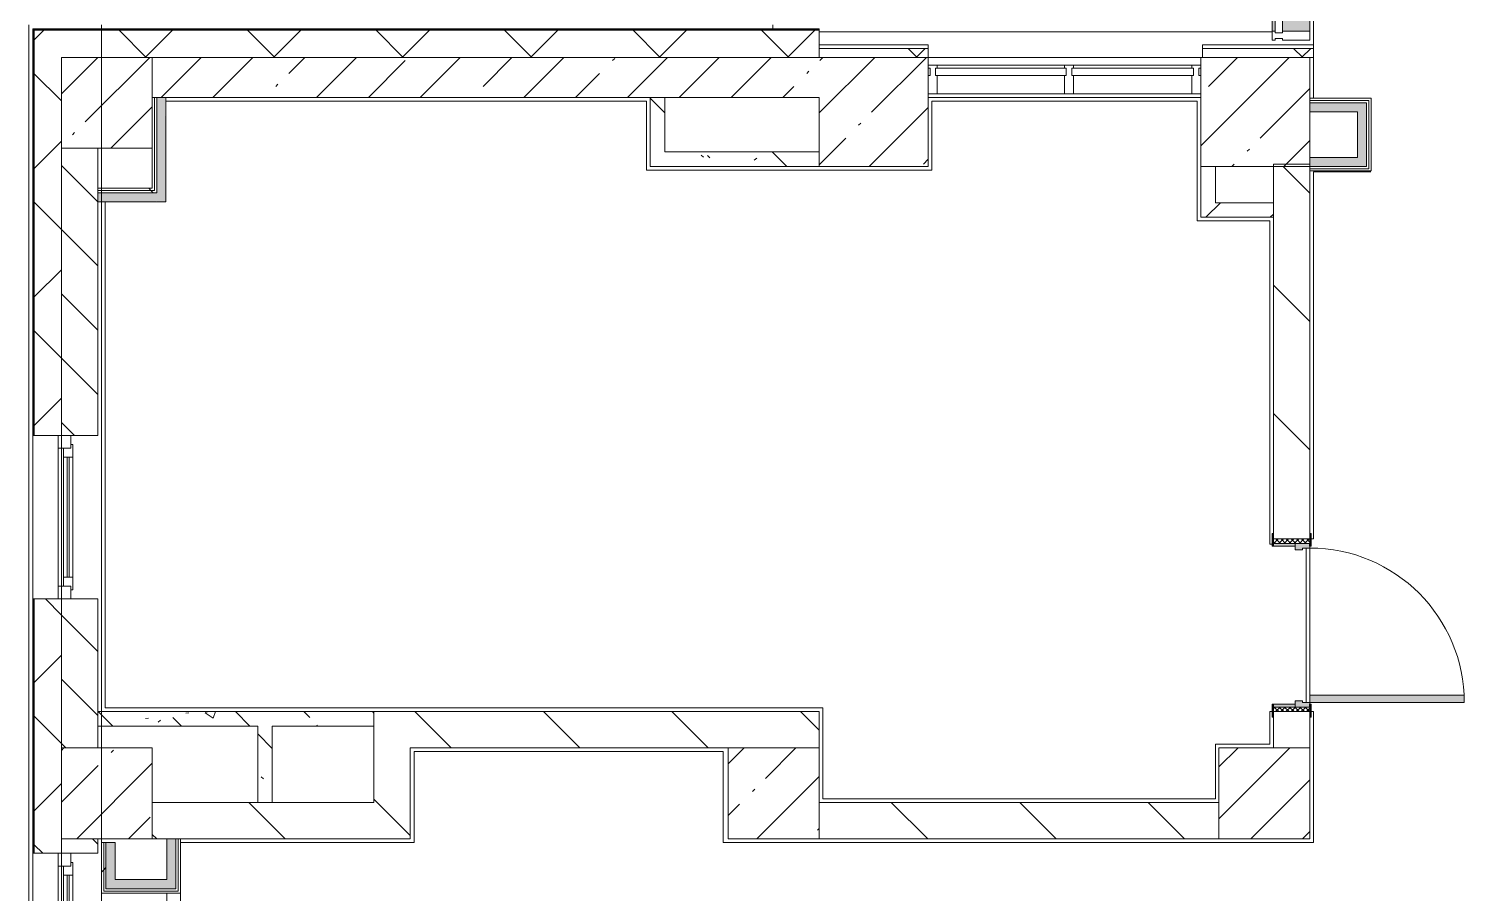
# Model space of a CAD drawing. Header units: millimetres. Extents: x 81425 to 274970, y -8553 to 29000.
# Drawn here: x 147670 to 155570, y 10600 to 15358 of the extents above; entities that cross this region are included whole.
import ezdxf

# ---------------------------------------------------------------- set-up
doc = ezdxf.new("R2010")
doc.units = ezdxf.units.MM
for name, color, linetype, lineweight, true_color in [('A-DOOR-5', 7, 'Continuous', 5, 0xe2e2e2), ('A-DOOR-6', 7, 'Continuous', 5, 0xaaaaaa), ('A-DOOR-FRAM-3', 7, 'Continuous', 5, 0xe2e2e2), ('A-DOOR-FRAM-4', 7, 'Continuous', 5, 0xaaaaaa), ('A-FLOR-2', 7, 'Continuous', 5, 0xaaaaaa), ('A-GLAZ-CWMG-3', 7, 'Continuous', 5, 0x383e42), ('I-WALL-1', 7, 'Continuous', 5, 0xe7e7e7), ('I-WALL-2', 7, 'Continuous', 9, 0xe7e7e7), ('I-WALL-5', 7, 'Continuous', 5, 0x787878)]:
    doc.layers.add(name, color=color, linetype=linetype, lineweight=lineweight, true_color=true_color)
for name, color, linetype, lineweight in [('A-GLAZ-3', 7, 'Continuous', 5), ('A-GLAZ-CURT-2', 7, 'Continuous', 5), ('A-GLAZ-CWMG-2', 7, 'Continuous', 5), ('A-WALL', 7, 'Continuous', 9), ('A-WALL-7', 7, 'Continuous', 5), ('I-WALL-3', 7, 'Continuous', 5), ('S-COLS-1', 7, 'Continuous', 5), ('Оси', 7, 'Continuous', 9)]:
    doc.layers.add(name, color=color, linetype=linetype, lineweight=lineweight)
pattern_1 = [(45, (147960.1, 0), (-353.553, 353.553), []), (135, (147960.1, 0), (-353.553, -353.553), [])]
pattern_2 = [(135, (147960.1, 0), (-353.553, -353.553), [])]
pattern_3 = [(45, (147960.08, 0), (-285.123, 285.123), []), (45, (148245.2, 0), (-285.123, 285.123), [504.031, -100.806, 16.764, -84.042])]
pattern_4 = [(135, (147960.1, 0), (-377.17, -377.17), [533.4, -88.9, 17.78, -88.9]), (135, (147960.1, 376.94), (-377.17, -377.17), []), (50, (147960.1, 0), (637.645, -55.787), [66.675, -733.425]), (355, (147960.1, 0), (-123.35, 668.7), [53.34, -586.74]), (100.451, (148013.2, -4.65), (514.3, 612.908), [56.665, -623.315]), (46.184, (147960.1, 177.8), (948.776, -147.15), [100.01, -1100.137]), (96.636, (148039.1, 165.5), (830.91, 865.997), [85, -934.973]), (351.184, (147960.1, 177.8), (830.92, 865.99), [80.01, -880.11]), (21, (148049, 133.35), (530.65, -357.928), [66.675, -733.425]), (326, (148049, 133.35), (216.308, 644.658), [53.34, -586.74]), (71.451, (148093.2, 103.5), (746.96, 286.724), [56.665, -623.315]), (37.5, (147960.08, 0), (10.8105, 295.9426), [16.764, -562.864, 16.764, -578.866, -588.962]), (37.5, (147960.08, 0), (10.8105, 295.9426), [-1175.258, 16.764, -572.198]), (7.5, (147960.08, 0), (233.869, 350.632), [16.764, -322.834, 16.764, -549.529, -224.472]), (7.5, (147960.08, 0), (233.869, 350.632), [-905.891, 16.764, -207.708]), (327.5, (147761.83, 0), (474.568, -20.0513), [16.764, -205.486, 16.764, -676.656, -920.115]), (327.5, (147761.83, 0), (474.568, -20.0513), [-915.67, 16.764, -903.351]), (317.5, (147672.93, 0), (518.452, 88.993), [16.764, -272.161, 16.764, -443.738, -653.415]), (317.5, (147672.93, 0), (518.452, 88.993), [-749.427, 16.764, -636.65])]
pattern_5 = [(45, (147960.1, 0), (-530.33, 530.33), []), (135, (147960.1, 0), (-530.33, -530.33), [])]

# ---------------------------------------------------------------- blocks, each defined once
blk = doc.blocks.new('Прямоугольный импост - Импост структурный с накладкой - 190мм-31929454-1_8_3_птичка')
at = {"layer": 'A-GLAZ-CWMG-2'}
for p, q in [((-50, 0), (-50, 17)), ((-50, 17), (0, 17)), ((-40, 0), (-50, 0)), ((-40, -40), (-40, 0)), ((0, 0), (-10, 0)), ((-10, 0), (-10, -40)), ((0, 17), (0, 0)), ((-50, -190), (-50, -40)), ((-50, -40), (-40, -40)), ((-10, -40), (0, -40)), ((0, -40), (0, -190)), ((0, -190), (-50, -190))]:
    blk.add_line(p, q, dxfattribs=at)
blk = doc.blocks.new('Системная панель - Стекло - 40мм-32473990-1_8_3_птичка')
at = {"layer": 'A-GLAZ-CURT-2'}
for p, q in [((325, 40), (-325, 40)), ((-325, 40), (-325, 0)), ((-325, 0), (325, 0)), ((325, 0), (325, 40))]:
    blk.add_line(p, q, dxfattribs=at)
blk = doc.blocks.new('Прямоугольный импост - Импост структурный с накладкой - 190мм-32473988-1_8_3_птичка')
at = {"layer": 'A-GLAZ-CWMG-3'}
for points in [[(6553, 15345), (6570, 15345), (6570, 15975), (6553, 15975), (6553, 15586.8)], [(6760, 15345), (6760, 15975), (6610, 15975), (6610, 15345)]]:
    blk.add_hatch(color=256, dxfattribs=at).paths.add_polyline_path(points)
at = {"layer": 'A-GLAZ-CWMG-2'}
for p, q in [((6553, 15345), (6553, 15975)), ((6760, 15345), (6760, 15975))]:
    blk.add_line(p, q, dxfattribs=at)
blk = doc.blocks.new('BSC_Колонна _Прямоугольная - 500х500-V91-1_8_3_птичка')
at = {"layer": 'S-COLS-1'}
h = blk.add_hatch(dxfattribs=at)
h.set_pattern_fill('FP_123', color=256, style=0, pattern_type=2)
h.set_pattern_definition([(45, (-140, -14950), (-285.123, 285.123), []), (45, (145.12, -14950), (-285.123, 285.123), [504.031, -100.806, 16.764, -84.042])])
h.paths.add_polyline_path([(250, -250), (250, 250), (-250, 250), (-250, -250), (65.2, -250)])
for p, q in [((250, 250), (-250, 250)), ((-250, 250), (-250, -250)), ((250, -250), (250, 250)), ((-250, -250), (250, -250))]:
    blk.add_line(p, q, dxfattribs=at)
blk = doc.blocks.new('120_Окно_СКБ_2Ст - 120_Окно_СКБ_2Ст 2300х2500 _мал створка справа_-22272277-1_8_3_птичка')
at = {"layer": 'A-GLAZ-3'}
for p, q in [((-1150, -127), (-1150, -57)), ((-1150, -57), (-1080, -57)), ((1150, -57), (-1150, -57)), ((-1080, -57), (-1080, -127)), ((250, -127), (250, -57)), ((250, -57), (320, -57)), ((320, -57), (320, -127)), ((1080, -127), (1080, -57)), ((1080, -57), (1150, -57)), ((1150, -57), (1150, -127)), ((-1080, -127), (-1150, -127)), ((-1150, -127), (-1100, -127)), ((-1080, -127), (-1100, -127)), ((-1100, -127), (-1100, -137)), ((-1100, -137), (270, -137)), ((270, -137), (-1100, -137)), ((250, -87), (-1080, -87)), ((-1080, -87), (-1080, -127)), ((-1030, -137), (-1030, -87)), ((-1030, -107), (200, -107)), ((200, -117), (-1030, -117)), ((200, -137), (200, -87)), ((250, -127), (250, -87)), ((320, -127), (250, -127)), ((270, -127), (250, -127)), ((270, -127), (300, -127)), ((270, -137), (270, -127)), ((320, -127), (300, -127)), ((300, -127), (300, -137)), ((300, -137), (1100, -137)), ((1100, -137), (300, -137)), ((1080, -87), (320, -87)), ((320, -87), (320, -127)), ((370, -137), (370, -87)), ((370, -107), (1030, -107)), ((1030, -117), (370, -117)), ((1030, -137), (1030, -87)), ((1080, -127), (1080, -87)), ((1150, -127), (1080, -127)), ((1100, -127), (1080, -127)), ((1100, -127), (1150, -127)), ((1100, -137), (1100, -127))]:
    blk.add_line(p, q, dxfattribs=at)
blk = doc.blocks.new('120_Окно_СКБ_1Ст - 120_Окно_СКБ_1Ст 900х2500_h_-20664874-1_8_3_птичка')
at = {"layer": 'A-GLAZ-3'}
for p, q in [((-450, -127), (-450, -57)), ((-450, -57), (-380, -57)), ((450, -57), (-450, -57)), ((-380, -57), (-380, -127)), ((380, -127), (380, -57)), ((380, -57), (450, -57)), ((450, -57), (450, -127)), ((-380, -127), (-450, -127)), ((-450, -127), (-400, -127)), ((-380, -127), (-400, -127)), ((-400, -127), (-400, -137)), ((-400, -137), (400, -137)), ((400, -137), (-400, -137)), ((380, -87), (-380, -87)), ((-380, -87), (-380, -127)), ((-330, -137), (-330, -87)), ((-330, -107), (330, -107)), ((330, -117), (-330, -117)), ((330, -137), (330, -87)), ((380, -127), (380, -87)), ((450, -127), (380, -127)), ((400, -127), (380, -127)), ((400, -127), (450, -127)), ((400, -137), (400, -127))]:
    blk.add_line(p, q, dxfattribs=at)
blk = doc.blocks.new('110_Дверь_СКБ_1Ст_Внутренняя1 - Д-8 950x2100h_охрана-V139-1_8_3_птичка')
at = {"layer": 'A-DOOR-5'}
h = blk.add_hatch(color=256, dxfattribs=at)
h.paths.add_polyline_path([(462.5, 80), (462.5, 100), (437.5, 100), (437.5, 60), (427.5, 60), (427.5, 20), (462.5, 20)])
h.paths.add_polyline_path([(-402.5, 20), (-402.5, 60), (-412.5, 60), (-412.5, 100), (-437.5, 100), (-433.5, 20), (-412.5, 20)])
at = {"layer": 'A-DOOR-6'}
h = blk.add_hatch(dxfattribs=at)
h.set_pattern_fill('FP_103', color=256, style=0, pattern_type=2)
h.set_pattern_definition([(135, (1826.41, 164.685), (-14.14214, -14.14214), []), (225, (1826.41, 164.685), (14.14214, -14.14214), [])])
h.paths.add_polyline_path([(487.5, 100), (462.5, 100), (462.5, -100), (487.5, -100), (487.5, 87.1)])
at = {"layer": 'A-DOOR-FRAM-3'}
for points in [[(437.5, 950), (397.5, 950), (397.5, 100), (437.5, 100), (437.5, 120)], [(-422.5, 108), (-492.5, 108), (-492.5, 100), (-422.5, 100.8)], [(517.5, 100), (517.5, 108), (447.5, 108), (447.5, 100), (487.5, 100)], [(-422.5, 20), (-437.5, 20), (-433.5, -100), (-422.5, -100)], [(462.5, -100), (462.5, 20), (447.5, 20), (447.5, -100)], [(-422.5, -100), (-492.5, -100), (-492.5, -108), (-422.5, -108)], [(517.5, -100), (447.5, -100), (447.5, -108), (517.5, -108)]]:
    blk.add_hatch(color=256, dxfattribs=at).paths.add_polyline_path(points)
at = {"layer": 'A-DOOR-FRAM-4'}
h = blk.add_hatch(dxfattribs=at)
h.set_pattern_fill('FP_104', color=256, style=0, pattern_type=2)
h.set_pattern_definition([(45, (-296.384, 164.685), (-14.1421, 14.1421), []), (135, (-296.384, 164.685), (-14.1421, -14.1421), [])])
h.paths.add_polyline_path([(-437.5, 100), (-462.5, 100), (-462.5, -100), (-437.5, -100), (-437.5, 80)])
at = {"layer": 'A-DOOR-6'}
for p, q in [((437.5, 950), (397.5, 950)), ((397.5, 950), (397.5, 100)), ((437.5, 100), (437.5, 950)), ((397.5, 100), (437.5, 100))]:
    blk.add_line(p, q, dxfattribs=at)
blk.add_arc((437.5, 100), 850, 90, 180, dxfattribs=at)
at = {"layer": 'A-DOOR-FRAM-4'}
for p, q in [((-422.5, 108), (-492.5, 108)), ((-492.5, 108), (-492.5, 100)), ((-492.5, 100), (-422.5, 100)), ((-437.5, 100), (-462.5, 100)), ((-462.5, 100), (-462.5, -100)), ((-412.5, 100), (-437.5, 100)), ((-437.5, 100), (-437.5, 20)), ((-437.5, -100), (-437.5, 100)), ((-422.5, 100), (-437.5, 100)), ((-437.5, 100), (-437.5, 99)), ((-437.5, 99), (-422.5, 99)), ((-422.5, 100), (-422.5, 108)), ((-422.5, 99), (-422.5, 100)), ((-412.5, 60), (-412.5, 100)), ((437.5, 100), (437.5, 60)), ((462.5, 100), (437.5, 100)), ((517.5, 108), (447.5, 108)), ((447.5, 108), (447.5, 100)), ((462.5, 100), (447.5, 100)), ((447.5, 100), (447.5, 99)), ((447.5, 100), (517.5, 100)), ((447.5, 99), (462.5, 99)), ((462.5, 20), (462.5, 100)), ((487.5, 100), (462.5, 100)), ((462.5, 100), (462.5, -100)), ((462.5, 99), (462.5, 100)), ((487.5, -100), (487.5, 100)), ((517.5, 100), (517.5, 108)), ((-437.5, 20), (-402.5, 20)), ((-422.5, 20), (-437.5, 20)), ((-437.5, 20), (-437.5, -100)), ((-422.5, -100), (-422.5, 20)), ((-402.5, 60), (-412.5, 60)), ((-402.5, 20), (-402.5, 60)), ((437.5, 60), (427.5, 60)), ((427.5, 60), (427.5, 20)), ((427.5, 20), (462.5, 20)), ((462.5, 20), (447.5, 20)), ((447.5, 20), (447.5, -100)), ((462.5, -100), (462.5, 20)), ((-422.5, -100), (-492.5, -100)), ((-492.5, -100), (-492.5, -108)), ((-492.5, -108), (-422.5, -108)), ((-462.5, -100), (-437.5, -100)), ((-437.5, -100), (-422.5, -100)), ((-422.5, -108), (-422.5, -100)), ((447.5, -100), (462.5, -100)), ((517.5, -100), (447.5, -100)), ((447.5, -100), (447.5, -108)), ((447.5, -108), (517.5, -108)), ((462.5, -100), (487.5, -100)), ((517.5, -108), (517.5, -100))]:
    blk.add_line(p, q, dxfattribs=at)
blk = doc.blocks.new('BSC_Колонна _Прямоугольная - 500х500-22206884-1_8_3_птичка')
at = {"layer": 'S-COLS-1'}
h = blk.add_hatch(dxfattribs=at)
h.set_pattern_fill('FP_178', color=256, style=0, pattern_type=2)
h.set_pattern_definition([(45, (-6510, -11150), (-285.123, 285.123), []), (45, (-6224.88, -11150), (-285.123, 285.123), [504.031, -100.806, 16.764, -84.042])])
h.paths.add_polyline_path([(-54.2, -250), (250, -250), (250, 250), (-250, 248.7), (-250, -250), (-69, -250)])
for p, q in [((250, 250), (-250, 250)), ((-250, 250), (-250, -250)), ((250, -250), (250, 250)), ((-250, -250), (250, -250))]:
    blk.add_line(p, q, dxfattribs=at)
blk = doc.blocks.new('BSC_Колонна _Прямоугольная - 500х500-V164-1_8_3_птичка')
at = {"layer": 'S-COLS-1'}
h = blk.add_hatch(dxfattribs=at)
h.set_pattern_fill('FP_179', color=256, style=0, pattern_type=2)
h.set_pattern_definition([(45, (-3810, -11150), (-285.123, 285.123), []), (45, (-3524.88, -11150), (-285.123, 285.123), [504.031, -100.806, 16.764, -84.042])])
h.paths.add_polyline_path([(-80, -250), (250, -250), (250, 250), (-250, 250), (-250, -250)])
for p, q in [((250, 250), (-250, 250)), ((-250, 250), (-250, -250)), ((250, -250), (250, 250)), ((-250, -250), (250, -250))]:
    blk.add_line(p, q, dxfattribs=at)
blk = doc.blocks.new('BSC_Колонна _Прямоугольная - 500х500-V176-1_8_3_птичка')
at = {"layer": 'S-COLS-1'}
h = blk.add_hatch(dxfattribs=at)
h.set_pattern_fill('FP_191', color=256, style=0, pattern_type=2)
h.set_pattern_definition([(45, (-140, -11150), (-285.123, 285.123), []), (45, (145.12, -11150), (-285.123, 285.123), [504.031, -100.806, 16.764, -84.042])])
h.paths.add_polyline_path([(-250, -250), (250, -250), (250, 250), (-250, 250), (-250, -156)])
for p, q in [((250, 250), (-250, 250)), ((-250, 250), (-250, -250)), ((250, -250), (250, 250)), ((-250, -250), (250, -250))]:
    blk.add_line(p, q, dxfattribs=at)
blk = doc.blocks.new('Системная панель - Стекло - 40мм-23997278-1_8_3_птичка')
at = {"layer": 'A-GLAZ-CURT-2'}
for p, q in [((360, 0), (-360, 0)), ((-360, 0), (-360, -40)), ((-360, -40), (360, -40)), ((360, -40), (360, 0))]:
    blk.add_line(p, q, dxfattribs=at)
blk = doc.blocks.new('Прямоугольный импост - Импост структурный с накладкой - 160мм-23997279-1_8_3_птичка')
at = {"layer": 'A-GLAZ-CWMG-2'}
for p, q in [((-50, 40), (-50, 140)), ((-50, 140), (0, 140)), ((0, 140), (0, 40)), ((-40, 40), (-50, 40)), ((-50, -17), (-50, 0)), ((-50, 0), (-40, 0)), ((-40, 0), (-40, 40)), ((-10, 40), (-10, 0)), ((0, 40), (-10, 40)), ((-10, 0), (0, 0)), ((0, 0), (0, -17)), ((0, -17), (-50, -17))]:
    blk.add_line(p, q, dxfattribs=at)
blk = doc.blocks.new('Прямоугольный импост - Импост структурный с накладкой - 160мм-23997280-1_8_3_птичка')
at = {"layer": 'A-GLAZ-CWMG-2'}
for p, q in [((0, 140), (-50, 140)), ((-50, 140), (-50, 40)), ((0, 40), (0, 140)), ((-50, 40), (-40, 40)), ((-40, 0), (-50, 0)), ((-50, 0), (-50, -17)), ((-40, 40), (-40, 0)), ((-10, 0), (-10, 40)), ((-10, 40), (0, 40)), ((0, 0), (-10, 0)), ((0, -17), (0, 0)), ((-50, -17), (0, -17))]:
    blk.add_line(p, q, dxfattribs=at)
blk = doc.blocks.new('Прямоугольный импост - Импост структурный с накладкой - 160мм-23752558-1_8_3_птичка')
at = {"layer": 'A-GLAZ-CWMG-2'}
for p, q in [((5410, 15157), (4710, 15157)), ((5410, 15000), (4710, 15000))]:
    blk.add_line(p, q, dxfattribs=at)
blk = doc.blocks.new('Системная панель - Стекло - 40мм-23997281-1_8_3_птичка')
at = {"layer": 'A-GLAZ-CURT-2'}
for p, q in [((335, 0), (-335, 0)), ((-335, 0), (-335, -40)), ((335, -40), (335, 0)), ((-335, -40), (335, -40))]:
    blk.add_line(p, q, dxfattribs=at)
blk = doc.blocks.new('Прямоугольный импост - Импост структурный с накладкой - 160мм-23772036-1_8_3_птичка')
at = {"layer": 'A-GLAZ-CWMG-2'}
for p, q in [((6110, 15157), (5460, 15157)), ((6110, 15000), (5460, 15000))]:
    blk.add_line(p, q, dxfattribs=at)
blk = doc.blocks.new('Прямоугольный импост - Импост структурный с накладкой - 160мм-23997282-1_8_3_птичка')
at = {"layer": 'A-GLAZ-CWMG-2'}
for p, q in [((-25, 40), (-25, 140)), ((-25, 140), (25, 140)), ((25, 140), (25, 40)), ((-15, 40), (-25, 40)), ((-25, -17), (-25, 0)), ((-25, 0), (-15, 0)), ((-15, 0), (-15, 40)), ((15, 40), (15, 0)), ((25, 40), (15, 40)), ((15, 0), (25, 0)), ((25, 0), (25, -17)), ((25, -17), (-25, -17))]:
    blk.add_line(p, q, dxfattribs=at)
blk = doc.blocks.new('Зашивка приборов отопления14 - Зашивка приборов отопления-33280456-1_8_3_птичка')
at = {"layer": 'A-WALL-7'}
for p, q in [((37471.9, 23439), (35371.9, 23439)), ((35371.9, 23079), (37471.9, 23079)), ((37471.9, 23079), (35371.9, 23079)), ((35371.9, 23004), (37471.9, 23004))]:
    blk.add_line(p, q, dxfattribs=at)

msp = doc.modelspace()

# ---------------------------------------------------------------- hatches: boundary and pattern name
at = {"layer": 'A-WALL-7'}
h = msp.add_hatch(dxfattribs=at)
h.set_pattern_fill('FP_83', color=256, style=0, pattern_type=2)
h.set_pattern_definition(pattern_1)
h.paths.add_polyline_path([(147850.1, -100), (147850.1, 3670), (147700.1, 3670), (147700.1, -100)])
h.paths.add_polyline_path([(147700.1, 5220), (147850.1, 5220), (147850.1, 5620), (147700.1, 5620), (147700.1, 5520)])
h.paths.add_polyline_path([(147700.1, 7320), (147850.1, 7320), (147850.1, 8520), (147700.1, 8520), (147700.1, 7544.6)])
h.paths.add_polyline_path([(147760.7, 10820), (147850.1, 10820), (147850.1, 12220), (147700.1, 12220), (147700.1, 10820)])
h.paths.add_polyline_path([(147850.1, 13120), (147849.5, 15350), (147700.1, 15350), (147700.1, 13120), (147805.8, 13120)])
h = msp.add_hatch(dxfattribs=at)
h.set_pattern_fill('FP_83', color=256, style=0, pattern_type=2)
h.set_pattern_definition(pattern_1)
h.paths.add_polyline_path([(151846.2, 15200), (152020.1, 15200), (152018.9, 15350), (147850.1, 15350), (147850.1, 15200), (151765.1, 15200)])
h = msp.add_hatch(dxfattribs=at)
h.set_pattern_fill('FP_94', color=256, style=0, pattern_type=2)
h.set_pattern_definition([(135, (147960.08, 0), (-176.7767, -176.7767), [])])
h.paths.add_polyline_path([(148050.1, 7900), (148050.1, 8520), (147850.1, 8520), (147850.1, 7900)])
h.paths.add_polyline_path([(148050.1, 10820), (148050.1, 10900), (147850.1, 10900), (147850.1, 10820)])
h.paths.add_polyline_path([(147850.1, 11400), (148050.1, 11400), (148050.1, 12220), (147850.1, 12220), (147850.1, 12143.8)])
h.paths.add_polyline_path([(147959.4, 13120), (148050.1, 13120), (148050.1, 14700), (147850.1, 14700), (147850.1, 13120), (147946.6, 13120)])
at = {"layer": 'I-WALL-1'}
for points in [[(155032.6, 14900), (155032.6, 14950), (154720.1, 14950), (154720.1, 14900), (154982.6, 14900)], [(155032.6, 14650), (155032.6, 14900), (154982.6, 14900), (154982.6, 14650)], [(154720.1, 14600), (155032.6, 14600), (155032.6, 14650), (154720.1, 14650), (154720.1, 14612.5)], [(148145.1, 10675), (148145.1, 10880), (148095.1, 10880), (148095.1, 10675)], [(148480.1, 10625), (148480.1, 10900), (148430.1, 10900), (148430.1, 10625)], [(148301, 10625), (148430.1, 10625), (148430.1, 10675), (148095.1, 10675), (148095.1, 10625)]]:
    msp.add_hatch(color=256, dxfattribs=at).paths.add_polyline_path(points)
at = {"layer": 'I-WALL-2'}
for points in [[(148425.1, 14405), (148420.1, 14980), (148375.1, 14980), (148375.1, 14405), (148419.5, 14405)], [(148350.1, 14405), (148375.1, 14410), (148375.1, 14455), (148050.1, 14455), (148050.1, 14405), (148342.1, 14405)]]:
    msp.add_hatch(color=256, dxfattribs=at).paths.add_polyline_path(points)
at = {"layer": 'I-WALL-3'}
h = msp.add_hatch(dxfattribs=at)
h.set_pattern_fill('FP_83', color=256, style=0, pattern_type=2)
h.set_pattern_definition(pattern_1)
h.paths.add_polyline_path([(152030.5, 15200), (152620.1, 15200), (152620.1, 15250), (152020.1, 15250), (152020.1, 15200)])
h = msp.add_hatch(dxfattribs=at)
h.set_pattern_fill('FP_83', color=256, style=0, pattern_type=2)
h.set_pattern_definition(pattern_1)
h.paths.add_polyline_path([(154618.4, 15200), (154740.1, 15200), (154740.1, 15250), (154130.1, 15250), (154130.1, 15200), (154513.1, 15200)])
h = msp.add_hatch(dxfattribs=at)
h.set_pattern_fill('FP_63', color=256, style=0, pattern_type=2)
h.set_pattern_definition(pattern_3)
h.paths.add_polyline_path([(151690.1, 14980), (152020.1, 14980), (152018.9, 15200), (148350.1, 15200), (148350.1, 14980), (151554.2, 14980)])
h = msp.add_hatch(dxfattribs=at)
h.set_pattern_fill('FP_93', color=256, style=0, pattern_type=2)
h.set_pattern_definition(pattern_2)
h.paths.add_polyline_path([(154520.1, 11400), (154720.1, 11400), (154720.1, 11600), (154520.1, 11600), (154520.1, 11420)])
h.paths.add_polyline_path([(154520.1, 12550), (154720.1, 12550), (154720.1, 14612.5), (154708.3, 14600), (154520.1, 14600), (154520.1, 12580)])
h = msp.add_hatch(dxfattribs=at)
h.set_pattern_fill('FP_199', color=256, style=0, pattern_type=2)
h.set_pattern_definition(pattern_5)
h.paths.add_polyline_path([(148050.1, 14467.5), (148350.1, 14467.5), (148350.1, 14480), (148050.1, 14480)])
h = msp.add_hatch(dxfattribs=at)
h.set_pattern_fill('FP_199', color=256, style=0, pattern_type=2)
h.set_pattern_definition(pattern_5)
h.paths.add_polyline_path([(148259.3, 14455), (148362.6, 14455), (148362.6, 14467.5), (148050.1, 14467.5), (148050.1, 14455), (148070.1, 14455)])
h = msp.add_hatch(dxfattribs=at)
h.set_pattern_fill('FP_105', color=256, style=0, pattern_type=2)
h.set_pattern_definition([(45, (147960.08, 0), (-176.7767, 176.7767), [])])
h.paths.add_polyline_path([(154500.1, 14320), (154520.1, 14320), (154520.1, 14400), (154120.1, 14400), (154120.1, 14320), (154342.6, 14320)])
h = msp.add_hatch(dxfattribs=at)
h.set_pattern_fill('FP_93', color=256, style=0, pattern_type=2)
h.set_pattern_definition(pattern_2)
h.paths.add_polyline_path([(149624.3, 10900), (149770.1, 10900), (149770.1, 11600), (149570.1, 11600), (149570.1, 10900)])
h = msp.add_hatch(dxfattribs=at)
h.set_pattern_fill('FP_93', color=256, style=0, pattern_type=2)
h.set_pattern_definition(pattern_2)
h.paths.add_polyline_path([(149770.1, 11400), (152020.1, 11400), (152020.1, 11600), (149770.1, 11600)])
h = msp.add_hatch(dxfattribs=at)
h.set_pattern_fill('FP_93', color=256, style=0, pattern_type=2)
h.set_pattern_definition(pattern_2)
h.paths.add_polyline_path([(148350.1, 10900), (149570.1, 10900), (149570.1, 11100), (148350.1, 11100), (148350.1, 10968.2)])
h = msp.add_hatch(dxfattribs=at)
h.set_pattern_fill('FP_93', color=256, style=0, pattern_type=2)
h.set_pattern_definition(pattern_2)
h.paths.add_polyline_path([(152465.1, 10900), (154220.1, 10900), (154220.1, 11100), (152020.1, 11100), (152020.1, 10900)])
h = msp.add_hatch(dxfattribs=at)
h.set_pattern_fill('FP_199', color=256, style=0, pattern_type=2)
h.set_pattern_definition(pattern_5)
h.paths.add_polyline_path([(148082.6, 10612.5), (148082.6, 10880), (148070.1, 10880), (148070.1, 10612.5), (148079.5, 10612.5)])
h = msp.add_hatch(dxfattribs=at)
h.set_pattern_fill('FP_199', color=256, style=0, pattern_type=2)
h.set_pattern_definition(pattern_5)
h.paths.add_polyline_path([(148082.6, 10625), (148095.1, 10625), (148095.1, 10880), (148082.6, 10880), (148082.6, 10675)])
at = {"layer": 'I-WALL-5'}
h = msp.add_hatch(dxfattribs=at)
h.set_pattern_fill('FP_92', color=256, style=0, pattern_type=2)
h.set_pattern_definition(pattern_4)
h.paths.add_polyline_path([(151090.1, 14600), (151170.1, 14600), (151170.1, 14980), (151090.1, 14980), (151090.1, 14960)])
h = msp.add_hatch(dxfattribs=at)
h.set_pattern_fill('FP_92', color=256, style=0, pattern_type=2)
h.set_pattern_definition(pattern_4)
h.paths.add_polyline_path([(152006.2, 14600), (152020.1, 14600), (152020.1, 14680), (151170.1, 14680), (151170.1, 14600), (151870.1, 14600)])
h = msp.add_hatch(dxfattribs=at)
h.set_pattern_fill('FP_92', color=256, style=0, pattern_type=2)
h.set_pattern_definition(pattern_4)
h.paths.add_polyline_path([(148050.1, 11520), (149570.1, 11520), (149570.1, 11600), (148050.1, 11600)])
h = msp.add_hatch(dxfattribs=at)
h.set_pattern_fill('FP_92', color=256, style=0, pattern_type=2)
h.set_pattern_definition(pattern_4)
h.paths.add_polyline_path([(148930.1, 11100), (149010.1, 11100), (149010.1, 11520), (148930.1, 11520), (148930.1, 11128.6)])
at = {"layer": 'S-COLS-1'}
h = msp.add_hatch(dxfattribs=at)
h.set_pattern_fill('FP_63', color=256, style=0, pattern_type=2)
h.set_pattern_definition(pattern_3)
h.paths.add_polyline_path([(152223.2, 14600), (152620.1, 14600), (152620.1, 15200), (152020.1, 15200), (152020.1, 14600)])
h = msp.add_hatch(dxfattribs=at)
h.set_pattern_fill('FP_63', color=256, style=0, pattern_type=2)
h.set_pattern_definition(pattern_3)
h.paths.add_polyline_path([(154120.1, 14600), (154711.5, 14600), (154720.1, 14612.5), (154720.1, 15200), (154120.1, 15200), (154120.1, 14960)])

# ---------------------------------------------------------------- linework, layer by layer
at = {"layer": 'A-FLOR-2'}
for p, q in [((154740.1, 16010), (154740.1, 15270)), ((152020.1, 15340), (154513.1, 15340)), ((154740.1, 15200), (154740.1, 14976)), ((151070.1, 14960), (148425.1, 14960)), ((151070.1, 14580), (151070.1, 14960)), ((154100.1, 14960), (152640.1, 14960)), ((152640.1, 14960), (152640.1, 14580)), ((154100.1, 14300), (154100.1, 14960)), ((154740.1, 14976), (155055.1, 14976)), ((152640.1, 14580), (151070.1, 14580)), ((155055.1, 14571), (154740.1, 14571)), ((154740.1, 14571), (154740.1, 12550)), ((148090.1, 14405), (148090.1, 11620)), ((154500.1, 14300), (154100.1, 14300)), ((154500.1, 12521), (154500.1, 14300)), ((154512.1, 12521), (154500.1, 12521)), ((154700.1, 11650), (154700.1, 12500)), ((154720.1, 12500), (154720.1, 11690)), ((154740.1, 12550), (154728.1, 12550)), ((148090.1, 11620), (152040.1, 11620)), ((152040.1, 11620), (152040.1, 11120)), ((154500.1, 11420), (154500.1, 11600)), ((154500.1, 11600), (154512.1, 11600)), ((154728.1, 11600), (154740.1, 11600)), ((154740.1, 11600), (154740.1, 10880)), ((151491.1, 11380), (149791.1, 11380)), ((149791.1, 11380), (149791.1, 10880)), ((151491.1, 10880), (151491.1, 11380)), ((154200.1, 11120), (154200.1, 11420)), ((154200.1, 11420), (154500.1, 11420)), ((152040.1, 11120), (154200.1, 11120)), ((148070.1, 10900), (148070.1, 10880)), ((149791.1, 10880), (148505.1, 10880)), ((154740.1, 10880), (151491.1, 10880))]:
    msp.add_line(p, q, dxfattribs=at)
at = {"layer": 'A-WALL'}
for p, q in [((147697.1, 15353), (147697.1, 13120)), ((152020.1, 15353), (147697.1, 15353)), ((147700.1, 15350), (147700.1, 13120)), ((152020.1, 15350), (147700.1, 15350)), ((152620.1, 15250), (152020.1, 15250)), ((154740.1, 15250), (154130.1, 15250)), ((148350.1, 15200), (152020.1, 15200)), ((148425.1, 14980), (148350.1, 14980)), ((148362.6, 14467.5), (148362.6, 14980)), ((148375.1, 14455), (148375.1, 14980)), ((151170.1, 14980), (151090.1, 14980)), ((155045.1, 14962.5), (154720.1, 14962.5)), ((155032.6, 14950), (154720.1, 14950)), ((155032.6, 14600), (155032.6, 14950)), ((155045.1, 14587.5), (155045.1, 14962.5)), ((147850.1, 13120), (147850.1, 14700)), ((154720.1, 14600), (155032.6, 14600)), ((154720.1, 14587.5), (155045.1, 14587.5)), ((148050.1, 14467.5), (148362.6, 14467.5)), ((148050.1, 14455), (148375.1, 14455)), ((154520.1, 14320), (154520.1, 14400)), ((147697.1, 12220), (147697.1, 10820)), ((147700.1, 12220), (147700.1, 10820)), ((147850.1, 11400), (147850.1, 12220)), ((148050.1, 11600), (148050.1, 11520)), ((149570.1, 11600), (149570.1, 11520)), ((148930.1, 11100), (149010.1, 11100)), ((147850.1, 10820), (147850.1, 10900)), ((148082.6, 10880), (148082.6, 10612.5)), ((148095.1, 10880), (148095.1, 10625)), ((148480.1, 10625), (148480.1, 10900)), ((148492.6, 10612.5), (148492.6, 10900)), ((148082.6, 10612.5), (148492.6, 10612.5)), ((148095.1, 10625), (148480.1, 10625))]:
    msp.add_line(p, q, dxfattribs=at)
at = {"layer": 'A-WALL-7'}
for p, q in [((147670.1, 7205), (147670.1, 15380)), ((147692.1, 15358), (147692.1, 7320)), ((152020.1, 15358), (147692.1, 15358)), ((151765.1, 15357.7), (151765.1, 15380)), ((152020.1, 15270), (152020.1, 15358)), ((148050.1, 13120), (148050.1, 14700)), ((147692.1, 13120), (148050.1, 13120)), ((147850.1, 13120), (147850.1, 12220)), ((148050.1, 12220), (147692.1, 12220)), ((148050.1, 11600), (148050.1, 12220)), ((148050.1, 11400), (148050.1, 11520)), ((148050.1, 10820), (148050.1, 10900)), ((147692.1, 10820), (148050.1, 10820)), ((147850.1, 10820), (147850.1, 8520))]:
    msp.add_line(p, q, dxfattribs=at)
at = {"layer": 'I-WALL-3'}
for p, q in [((152620.1, 15270), (152020.1, 15270)), ((152020.1, 15270), (152020.1, 15200)), ((152620.1, 15200), (152620.1, 15270)), ((154740.1, 15270), (154130.1, 15270)), ((154130.1, 15270), (154130.1, 15200)), ((154740.1, 15200), (154740.1, 15270)), ((152020.1, 15200), (154120.1, 15200)), ((154130.1, 15200), (154740.1, 15200)), ((148425.1, 14980), (151090.1, 14980)), ((148425.1, 14405), (148425.1, 14980)), ((151090.1, 14980), (151090.1, 14600)), ((151170.1, 14980), (152020.1, 14980)), ((151170.1, 14680), (151170.1, 14980)), ((154120.1, 14980), (152620.1, 14980)), ((155057.6, 14975), (154720.1, 14975)), ((154720.1, 14975), (154720.1, 14900)), ((155057.6, 14575), (155057.6, 14975)), ((154720.1, 14900), (154982.6, 14900)), ((154982.6, 14900), (154982.6, 14650)), ((148070.1, 14700), (148070.1, 14480)), ((148350.1, 14700), (148350.1, 14480)), ((152020.1, 14680), (151170.1, 14680)), ((152020.1, 14600), (152020.1, 14680)), ((154982.6, 14650), (154720.1, 14650)), ((154720.1, 14650), (154720.1, 12580)), ((151090.1, 14600), (152020.1, 14600)), ((154200.1, 14600), (154120.1, 14600)), ((154120.1, 14600), (154120.1, 14320)), ((154200.1, 14400), (154200.1, 14600)), ((154520.1, 14612.5), (154520.1, 14400)), ((154720.1, 14612.5), (154520.1, 14612.5)), ((154720.1, 14575), (155057.6, 14575)), ((148350.1, 14480), (148050.1, 14480)), ((148050.1, 14405), (148425.1, 14405)), ((148070.1, 14405), (148070.1, 11600)), ((154520.1, 14400), (154200.1, 14400)), ((154120.1, 14320), (154520.1, 14320)), ((154520.1, 14320), (154520.1, 12580)), ((152020.1, 11600), (148050.1, 11600)), ((152020.1, 11400), (152020.1, 11600)), ((154520.1, 11570), (154520.1, 11400)), ((154720.1, 11400), (154720.1, 11570)), ((148050.1, 11520), (148930.1, 11520)), ((148070.1, 11520), (148070.1, 11400)), ((148930.1, 11520), (148930.1, 11100)), ((149010.1, 11520), (149570.1, 11520)), ((149010.1, 11100), (149010.1, 11520)), ((149570.1, 11520), (149570.1, 11100)), ((149770.1, 10900), (149770.1, 11400)), ((149770.1, 11400), (151520.1, 11400)), ((148930.1, 11100), (148350.1, 11100)), ((149570.1, 11100), (149010.1, 11100)), ((154220.1, 11100), (152020.1, 11100)), ((148070.1, 10900), (148070.1, 8500)), ((148145.1, 10880), (148070.1, 10880)), ((148145.1, 10675), (148145.1, 10880)), ((148350.1, 10900), (149770.1, 10900)), ((148430.1, 10900), (148430.1, 10675)), ((148505.1, 10600), (148505.1, 10900)), ((152020.1, 10900), (154220.1, 10900)), ((148430.1, 10675), (148145.1, 10675)), ((148070.1, 10600), (148505.1, 10600))]:
    msp.add_line(p, q, dxfattribs=at)
at = {"layer": 'S-COLS-1'}
for p, q in [((152620.1, 15200), (152020.1, 15200)), ((152620.1, 14600), (152620.1, 15200)), ((154720.1, 15200), (154120.1, 15200)), ((154120.1, 15200), (154120.1, 14600)), ((154720.1, 14600), (154720.1, 15200)), ((152020.1, 14980), (152020.1, 14600)), ((152020.1, 14600), (152620.1, 14600)), ((154120.1, 14600), (154720.1, 14600))]:
    msp.add_line(p, q, dxfattribs=at)
at = {"layer": 'Оси'}
msp.add_line((148070.1, 5439), (148070.1, 15380), dxfattribs=at)

# ---------------------------------------------------------------- block references
at = {"layer": 'A-DOOR-6', "rotation": 270}
msp.add_blockref('110_Дверь_СКБ_1Ст_Внутренняя1 - Д-8 950x2100h_охрана-V139-1_8_3_птичка', (154620.1, 12087.5), dxfattribs=at)
at = {"layer": 'A-GLAZ-3', "rotation": 89.99999999999991}
for name, p in [('120_Окно_СКБ_1Ст - 120_Окно_СКБ_1Ст 900х2500_h_-20664874-1_8_3_птичка', (147775.1, 12670)), ('120_Окно_СКБ_2Ст - 120_Окно_СКБ_2Ст 2300х2500 _мал створка справа_-22272277-1_8_3_птичка', (147775.1, 9670))]:
    msp.add_blockref(name, p, dxfattribs=at)
at = {"layer": 'A-GLAZ-CURT-2', "rotation": 269.9999999999999}
msp.add_blockref('Системная панель - Стекло - 40мм-32473990-1_8_3_птичка', (154530.1, 15660), dxfattribs=at)
at = {"layer": 'A-GLAZ-CURT-2'}
for name, p in [('Системная панель - Стекло - 40мм-23997278-1_8_3_птичка', (153020.1, 15140)), ('Системная панель - Стекло - 40мм-23997281-1_8_3_птичка', (153745.1, 15140))]:
    msp.add_blockref(name, p, dxfattribs=at)
at = {"layer": 'A-GLAZ-CWMG-2'}
for name in ['Прямоугольный импост - Импост структурный с накладкой - 190мм-32473988-1_8_3_птичка', 'Прямоугольный импост - Импост структурный с накладкой - 160мм-23752558-1_8_3_птичка', 'Прямоугольный импост - Импост структурный с накладкой - 160мм-23772036-1_8_3_птичка']:
    msp.add_blockref(name, (147960.1, 0), dxfattribs=at)
at = {"layer": 'A-GLAZ-CWMG-2', "extrusion": (0, 0, -1)}
for name, p, rotation in [('Прямоугольный импост - Импост структурный с накладкой - 190мм-31929454-1_8_3_птичка', (-154530.1, 15295), 270.0000000000001), ('Прямоугольный импост - Импост структурный с накладкой - 160мм-23997282-1_8_3_птичка', (-153395.1, 15140), 180), ('Прямоугольный импост - Импост структурный с накладкой - 160мм-23997279-1_8_3_птичка', (-154120.1, 15140), 180)]:
    msp.add_blockref(name, p, dxfattribs=dict(at, rotation=rotation))
at = {"layer": 'A-GLAZ-CWMG-2', "rotation": 180}
msp.add_blockref('Прямоугольный импост - Импост структурный с накладкой - 160мм-23997280-1_8_3_птичка', (152620.1, 15140), dxfattribs=at)
at = {"layer": 'A-WALL-7', "rotation": 90.0000000000001}
msp.add_blockref('Зашивка приборов отопления14 - Зашивка приборов отопления-33280456-1_8_3_птичка', (171509.1, -26871.9), dxfattribs=at)
at = {"layer": 'S-COLS-1'}
for name, p in [('BSC_Колонна _Прямоугольная - 500х500-V91-1_8_3_птичка', (148100.1, 14950)), ('BSC_Колонна _Прямоугольная - 500х500-V176-1_8_3_птичка', (148100.1, 11150)), ('BSC_Колонна _Прямоугольная - 500х500-V164-1_8_3_птичка', (151770.1, 11150)), ('BSC_Колонна _Прямоугольная - 500х500-22206884-1_8_3_птичка', (154470.1, 11150))]:
    msp.add_blockref(name, p, dxfattribs=at)

doc.saveas('drawing.dxf')
